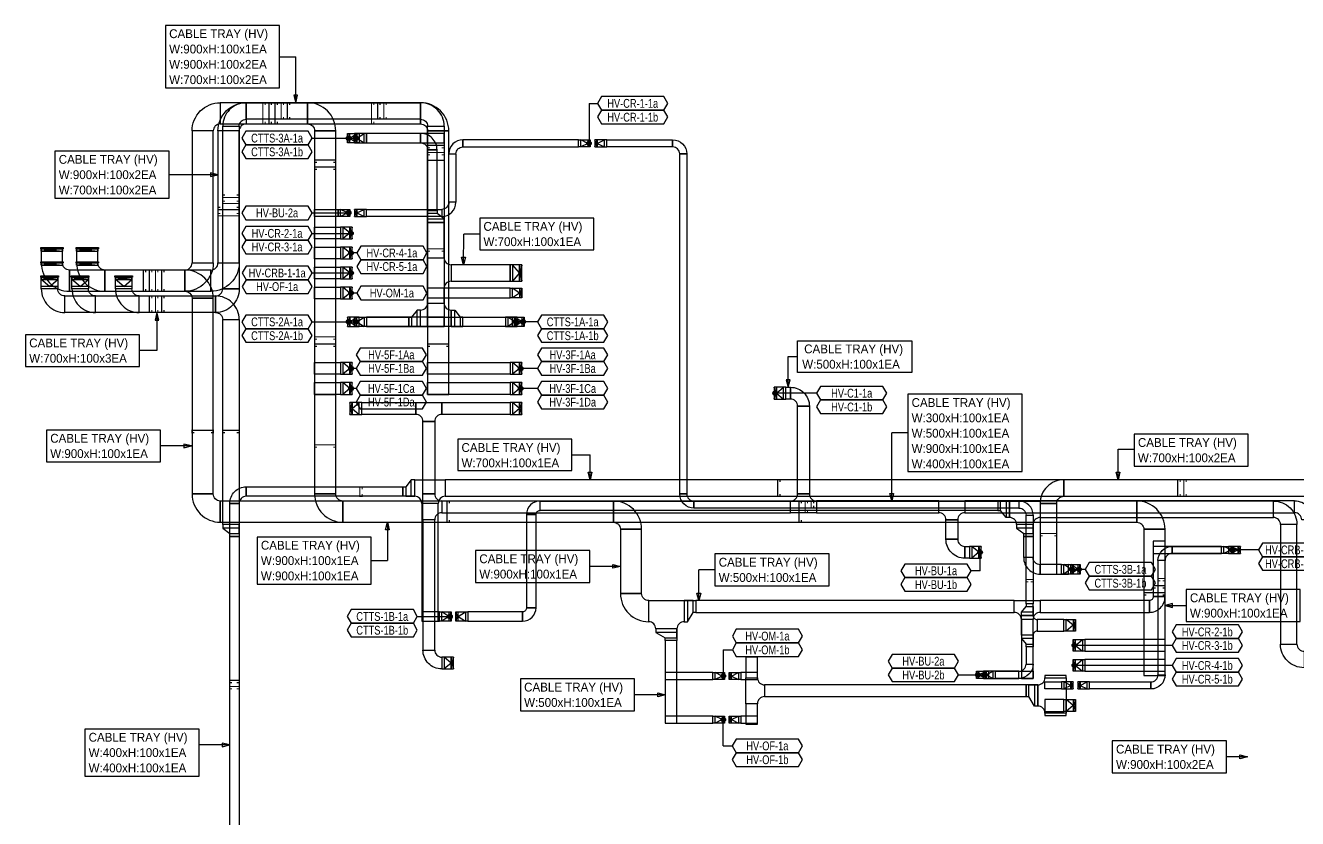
# Model space of a CAD drawing. Header units: millimetres. Extents: x 14100 to 374841, y -351975 to 881100.
# Drawn here: x 266878 to 320874, y -318323 to -284672 of the extents above; entities that cross this region are included whole.
import ezdxf
from ezdxf.enums import TextEntityAlignment as Align

# ---------------------------------------------------------------- set-up
doc = ezdxf.new("R2010")
doc.units = ezdxf.units.MM
doc.header["$LTSCALE"] = 150
for name, color, linetype in [('-----26 Electrical Cable Tray_HV_A', 4, 'Continuous'), ('-----26 Electrical Cable Tray_HV_B', 2, 'Continuous'), ('-----26 Electrical Cable Tray_HV_IT', 4, 'Continuous'), ('-----26 Electrical Cable Tray_HV_N', 30, 'Continuous'), ('-----26 Electrical Cable Tray_HV_UT A', 1, 'Continuous'), ('-----26 Electrical Cable Tray_HV_UT B', 71, 'Continuous'), ('-----26 Electrical Cable Tray_HV_발전기 A', 6, 'Continuous'), ('-----26 Electrical Cable Tray_HV_발전기 B', 103, 'Continuous'), ('-----29 주기', 1, 'Continuous'), ('-----30 Text', 2, 'Continuous'), ('-----99 Cable Schedule', 2, 'Continuous')]:
    doc.layers.add(name, color=color, linetype=linetype)
doc.styles.add('ELEC', font='Dotum.ttf')

# ---------------------------------------------------------------- blocks, each defined once
blk = doc.blocks.new('A$527511562058')
at = {"color": 0}
for p, q in [((0, 400), (400, 400)), ((0, 0), (0, 400)), ((400, 0), (0, 0)), ((400, 400), (500, 400)), ((500, 0), (400, 0)), ((500, 400), (500, 0))]:
    blk.add_line(p, q, dxfattribs=at)
at = {"color": 8}
for p, q in [((100, 400), (0, 0)), ((0, 400), (100, 0)), ((100, 200), (400, 400)), ((100, 0), (100, 400)), ((100, 200), (400, 0)), ((400, 400), (400, 0))]:
    blk.add_line(p, q, dxfattribs=at)
blk = doc.blocks.new('A$595823492043')
at = {"color": 0}
for p, q in [((0, 0), (0, 500)), ((0, 500), (100, 500)), ((100, 0), (0, 0)), ((100, 500), (500, 500)), ((500, 0), (100, 0)), ((500, 500), (500, 0))]:
    blk.add_line(p, q, dxfattribs=at)
at = {"color": 8}
for p, q in [((400, 250), (100, 500)), ((100, 0), (100, 500)), ((400, 250), (100, 0)), ((400, 500), (400, 0)), ((400, 0), (500, 500)), ((500, 0), (400, 500))]:
    blk.add_line(p, q, dxfattribs=at)
blk = doc.blocks.new('A$550585017316')
at = {"color": 0}
for p, q in [((400, 300), (0, 300)), ((0, 300), (0, 0)), ((0, 0), (400, 0)), ((500, 300), (400, 300)), ((400, 0), (500, 0)), ((500, 0), (500, 300))]:
    blk.add_line(p, q, dxfattribs=at)
at = {"color": 8}
for p, q in [((100, 0), (0, 300)), ((0, 0), (100, 300)), ((100, 150), (400, 300)), ((100, 300), (100, 0)), ((100, 150), (400, 0)), ((400, 0), (400, 300))]:
    blk.add_line(p, q, dxfattribs=at)
blk = doc.blocks.new('A$634112462862')
at = {"color": 0}
for p, q in [((0, 100), (0, 500)), ((0, 500), (700, 500)), ((0, 0), (0, 100)), ((700, 0), (0, 0)), ((700, 500), (700, 100)), ((700, 100), (700, 0))]:
    blk.add_line(p, q, dxfattribs=at)
at = {"color": 8}
for p, q in [((700, 400), (0, 500)), ((700, 500), (0, 400)), ((350, 100), (0, 400)), ((0, 400), (700, 400)), ((700, 100), (0, 100)), ((350, 100), (700, 400))]:
    blk.add_line(p, q, dxfattribs=at)
blk = doc.blocks.new('A$C9a0ab699')
h = blk.add_hatch(color=0)
edge = h.paths.add_edge_path()
edge.add_arc((64, 64), 64, -360, 0, ccw=False)
at = {"color": 0}
blk.add_circle((64, 64), 64, dxfattribs=at)
blk = doc.blocks.new('A$529866197279')
at = {"color": 0}
for p, q in [((0, 400), (0, 500)), ((0, 500), (700, 500)), ((0, 0), (0, 400)), ((700, 0), (0, 0)), ((700, 500), (700, 400)), ((700, 400), (700, 0))]:
    blk.add_line(p, q, dxfattribs=at)
at = {"color": 8}
for p, q in [((350, 100), (0, 400)), ((0, 400), (700, 400)), ((700, 100), (0, 100)), ((0, 100), (700, 0)), ((0, 0), (700, 100)), ((350, 100), (700, 400))]:
    blk.add_line(p, q, dxfattribs=at)
blk = doc.blocks.new('A$C668e3c95')
at = {"layer": '-----26 Electrical Cable Tray_HV_UT B'}
for p, q in [((0, 0), (0, 500)), ((0, 500), (300, 500)), ((300, 381), (0, 381)), ((0, 381), (0, 148)), ((300, 381), (0, 381)), ((0, 381), (0, 0)), ((0, 148), (500, 148)), ((0, 0), (500, 0)), ((300, 500), (300, 381)), ((500, 148), (300, 381)), ((500, 0), (500, 148))]:
    blk.add_line(p, q, dxfattribs=at)

msp = doc.modelspace()

# ---------------------------------------------------------------- linework, layer by layer
at = {"layer": '-----26 Electrical Cable Tray_HV_A', "elevation": 0}
for points in [[(283650, -289251), (281050, -289251), (281050, -289651), (283650, -289651)], [(283950, -289951), (283950, -292526), (284350, -292526), (284350, -289951)], [(283950, -293026), (283950, -294525), (284650, -294525), (284650, -293026)], [(287450, -294825), (284950, -294825), (284950, -295525), (287450, -295525)], [(283950, -296225), (287450, -296225), (287450, -295825), (283950, -295825)], [(283950, -295825), (283950, -296450), (284650, -296450), (284650, -295825)], [(283150, -297450), (281050, -297450), (281050, -297050), (283150, -297050)], [(285450, -297050), (287550, -297050), (287550, -297450), (285450, -297450)]]:
    msp.add_lwpolyline(points, close=True, dxfattribs=at)
for points in [[(283650, -289651, -0.414214), (283950, -289951), (283950, -289951), (283950, -289951), (283950, -289951), (284350, -289951, 0.414214), (283650, -289251)], [(284650, -295825), (283950, -295825), (283950, -295825), (283950, -294525), (284650, -294525, 0.414214), (284950, -294825), (284950, -295525), (284950, -295525, 0.414214)], [(284950, -296750), (284950, -297450), (284950, -297450), (283650, -297450), (283650, -296750, 0.414214), (283950, -296450), (284650, -296450), (284650, -296450, 0.414214)]]:
    msp.add_lwpolyline(points, format="xyb", close=True, dxfattribs=at)
for points in [[(283950, -293026), (283950, -292526), (284350, -292526), (284350, -292645), (283950, -292645), (283950, -292878), (284650, -292878), (284350, -292645), (283950, -292645), (283950, -293026), (284650, -293026), (284650, -292878)], [(283650, -297450), (283150, -297450), (283150, -297050), (283269, -297050), (283269, -297450), (283502, -297450), (283502, -296750), (283269, -297050), (283269, -297450), (283650, -297450), (283650, -296750), (283502, -296750)], [(284950, -297450), (285450, -297450), (285450, -297050), (285331, -297050), (285331, -297450), (285098, -297450), (285098, -296750), (285331, -297050), (285331, -297450), (284950, -297450), (284950, -296750), (285098, -296750)]]:
    msp.add_lwpolyline(points, dxfattribs=at)
at = {"layer": '-----26 Electrical Cable Tray_HV_B', "elevation": 0}
for points in [[(288721, -305250), (288721, -304850, 0.414214), (288150, -305421), (288550, -305421, -0.414214)], [(308651, -305550), (308651, -304850), (308651, -304850), (309951, -304850), (309951, -305550, 0.414214), (309651, -305850), (308951, -305850), (308951, -305850, 0.414214)], [(319850, -305550), (319850, -304850, -0.414214), (320850, -305850), (320150, -305850, 0.414214)], [(309949, -307552, -0.414214), (309649, -307252), (309649, -307252), (309649, -307252), (309649, -307252), (309249, -307252, 0.414214), (309949, -307952)], [(287979, -309550), (287979, -309950, 0.414214), (288550, -309379), (288150, -309379, -0.414214)], [(321150, -311225), (321150, -311925, -0.414214), (320150, -310925), (320850, -310925, 0.414214)]]:
    msp.add_lwpolyline(points, format="xyb", close=True, dxfattribs=at)
for points in [[(308151, -305250), (288721, -305250), (288721, -304850), (308151, -304850)], [(309951, -305550), (319850, -305550), (319850, -304850), (309951, -304850)], [(288150, -305421), (288150, -309379), (288550, -309379), (288550, -305421)], [(320150, -305850), (320150, -310925), (320850, -310925), (320850, -305850)], [(309249, -307252), (309251, -306350), (309651, -306350), (309649, -307252)], [(309949, -307952), (311150, -307949), (311150, -307549), (309949, -307552)], [(287979, -309550), (285650, -309550), (285650, -309950), (287979, -309950)]]:
    msp.add_lwpolyline(points, close=True, dxfattribs=at)
for points in [[(308651, -304850), (308151, -304850), (308151, -305250), (308270, -305250), (308270, -304850), (308503, -304850), (308503, -305550), (308270, -305250), (308270, -304850), (308651, -304850), (308651, -305550), (308503, -305550)], [(309651, -305850), (309651, -306350), (309251, -306350), (309251, -306231), (309651, -306231), (309651, -305998), (308951, -305998), (309251, -306231), (309651, -306231), (309651, -305850), (308951, -305850), (308951, -305998)]]:
    msp.add_lwpolyline(points, dxfattribs=at)
at = {"layer": '-----26 Electrical Cable Tray_HV_IT', "elevation": 0}
for points in [[(276250, -288850), (276250, -288850, 0.414214), (275950, -289150), (275950, -289150), (275050, -289150, -0.414214), (276250, -287950)], [(278850, -288850), (278850, -288850, -0.414214), (279150, -289150), (279150, -289150), (280050, -289150, 0.414214), (278850, -287950)], [(283650, -288850), (283650, -288850, -0.414214), (283950, -289150), (283950, -289150), (284850, -289150, 0.414214), (283650, -287950)], [(268750, -295050), (268750, -295050, -0.414214), (268450, -294750), (268450, -294750), (267550, -294750, 0.414214), (268750, -295950)], [(270250, -295050), (270250, -295050, -0.414214), (269950, -294750), (269950, -294750), (269050, -294750, 0.414214), (270250, -295950)], [(299355, -300525), (299355, -300025, -0.414214), (300155, -300825), (299655, -300825), (299655, -300825), (299655, -300825), (299655, -300825, 0.414214)], [(283451, -301175), (283451, -300675), (283451, -300675), (284551, -300675), (284551, -301175, 0.414214), (284251, -301475), (283751, -301475), (283751, -301475, 0.414214)], [(284251, -305647), (283751, -305647), (283751, -305647), (283751, -304547), (284251, -304547, 0.414214), (284551, -304847), (284551, -305347), (284551, -305347, 0.414214)], [(300454, -304850), (300454, -305350), (300454, -305350), (299354, -305350), (299354, -304850, 0.414214), (299654, -304550), (300154, -304550), (300154, -304550, 0.414214)], [(305649, -305349), (305649, -304849), (305649, -304849), (306749, -304849), (306749, -305349, 0.414214), (306449, -305649), (305949, -305649), (305949, -305649, 0.414214)], [(320750, -305345), (320750, -304845, -0.414214), (321550, -305645), (321050, -305645), (321050, -305645), (321050, -305645), (321050, -305645, 0.414214)], [(306749, -306775), (306749, -307275, -0.414214), (305949, -306475), (306449, -306475), (306449, -306475), (306449, -306475), (306449, -306475, 0.414214)], [(284550, -311475), (284550, -311975, -0.414214), (283750, -311175), (284250, -311175), (284250, -311175), (284250, -311175), (284250, -311175, 0.414214)]]:
    msp.add_lwpolyline(points, format="xyb", close=True, dxfattribs=at)
for points in [[(283650, -287950), (276250, -287950), (276250, -288850), (283650, -288850)], [(278850, -287950), (276250, -287950), (276250, -288850), (278850, -288850)], [(275050, -289150), (275050, -294750), (275950, -294750), (275950, -289150)], [(283950, -289150), (283950, -300325), (284850, -300325), (284850, -289150)], [(267550, -294750), (267550, -294850), (268450, -294850), (268450, -294750)], [(269050, -294750), (269050, -294850), (269950, -294850), (269950, -294750)], [(280250, -299475), (279150, -299475), (279150, -298975), (280250, -298975)], [(287450, -299475), (283950, -299475), (283950, -298975), (287450, -298975)], [(280250, -300325), (279150, -300325), (279150, -299825), (280250, -299825)], [(287450, -300325), (283950, -300325), (283950, -299825), (287450, -299825)], [(299154, -300025), (299355, -300025), (299355, -300525), (299154, -300525)], [(283451, -301175), (281150, -301175), (281150, -300675), (283451, -300675)], [(287450, -301175), (284551, -301175), (284551, -300675), (287450, -300675)], [(284251, -301475), (284251, -304547), (283751, -304547), (283751, -301475)], [(284551, -305347), (299354, -305350), (299354, -304850), (284551, -304847)], [(300454, -305349), (305649, -305345), (305649, -304845), (300454, -304849)], [(306749, -305349), (320750, -305345), (320750, -304845), (306749, -304849)], [(284250, -311175), (284251, -305647), (283751, -305647), (283750, -311175)], [(306450, -305649), (306449, -306475), (305949, -306475), (305950, -305649)], [(306950, -307275), (306749, -307275), (306749, -306775), (306950, -306775)]]:
    msp.add_lwpolyline(points, close=True, dxfattribs=at)
at = {"layer": '-----26 Electrical Cable Tray_HV_IT', "ltscale": 7.5, "const_width": 50, "elevation": 0}
for points in [[(277313, -288750), (277313, -288850), (277213, -288850), (277213, -287950), (277313, -287950), (277313, -288050)], [(277572, -288750), (277572, -288850), (277472, -288850), (277472, -287950), (277572, -287950), (277572, -288050)], [(281669, -288750), (281669, -288850), (281569, -288850), (281569, -287950), (281669, -287950), (281669, -288050)], [(275850, -292389), (275950, -292389), (275950, -292489), (275050, -292489), (275050, -292389), (275150, -292389)], [(275850, -292649), (275950, -292649), (275950, -292749), (275050, -292749), (275050, -292649), (275150, -292649)], [(271980, -295850), (271980, -295950), (271880, -295950), (271880, -295050), (271980, -295050), (271980, -295150)], [(272240, -295850), (272240, -295950), (272140, -295950), (272140, -295050), (272240, -295050), (272240, -295150)], [(284050, -298286), (283950, -298286), (283950, -298186), (284850, -298186), (284850, -298286), (284750, -298286)], [(300072, -305250), (300072, -305350), (299972, -305350), (299972, -304850), (300072, -304850), (300072, -304950)]]:
    msp.add_lwpolyline(points, dxfattribs=at)
at = {"layer": '-----26 Electrical Cable Tray_HV_IT'}
for points in [[(279150, -289150), (279150, -300325), (280050, -300325), (280050, -289150)], [(268750, -295950), (274750, -295950), (274750, -295050), (268750, -295050)], [(270250, -295950), (274750, -295950), (274750, -295050), (270250, -295050)], [(299654, -304550), (299655, -300825), (300155, -300825), (300154, -304550)]]:
    msp.add_lwpolyline(points, close=True, dxfattribs=at)
at = {"layer": '-----26 Electrical Cable Tray_HV_IT', "ltscale": 7.5, "const_width": 50}
for points in [[(279250, -290779), (279150, -290779), (279150, -290679), (280050, -290679), (280050, -290779), (279950, -290779)], [(279250, -298286), (279150, -298286), (279150, -298186), (280050, -298186), (280050, -298286), (279950, -298286)]]:
    msp.add_lwpolyline(points, dxfattribs=at)
at = {"layer": '-----26 Electrical Cable Tray_HV_IT', "elevation": 0}
for points in [[(268450, -294750), (267550, -294850)], [(267550, -294750), (268450, -294850)], [(269950, -294750), (269050, -294850)], [(269050, -294750), (269950, -294850)]]:
    msp.add_lwpolyline(points, dxfattribs=at)
at = {"layer": '-----26 Electrical Cable Tray_HV_IT'}
msp.add_lwpolyline([(274750, -295050), (274750, -295050, 0.414214), (275050, -294750), (275050, -294750), (275950, -294750, -0.414214), (274750, -295950)], format="xyb", close=True, dxfattribs=at)
at = {"layer": '-----26 Electrical Cable Tray_HV_N', "color": 1}
for p, q in [((277664, -285997), (278349, -285997)), ((286159, -293522), (285483, -293522)), ((299246, -298722), (299655, -298722)), ((304333, -301959, 0), (303648, -301959, 0)), ((290075, -302893), (290843, -302893)), ((281558, -307378), (282243, -307378)), ((296145, -307772, 0), (295460, -307772, 0))]:
    msp.add_line(p, q, dxfattribs=at)
at = {"layer": '-----26 Electrical Cable Tray_HV_N', "color": 1, "elevation": 0}
for points in [[(272818, -284672), (272818, -287322), (277664, -287322), (277664, -284672)], [(268132, -290004), (268132, -292004), (272978, -292004), (272978, -290004)], [(286159, -292847), (286159, -294197), (291005, -294197), (291005, -292847)], [(266878, -297794), (266878, -299144), (271724, -299144), (271724, -297794)], [(304501, -298047), (304501, -299397), (299655, -299397), (299655, -298047)], [(304333, -300323), (304333, -303595), (309179, -303595), (309179, -300323)], [(267771, -301839), (267771, -303189), (272617, -303189), (272617, -301839)], [(285228, -302232), (285228, -303554), (290075, -303554), (290075, -302232)], [(313938, -302017), (313938, -303367), (318784, -303367), (318784, -302017)], [(276712, -306378), (276712, -308378), (281558, -308378), (281558, -306378)], [(285985, -306951), (285985, -308301), (290831, -308301), (290831, -306951)], [(296145, -307097), (296145, -308447), (300991, -308447), (300991, -307097)], [(316145, -308607), (316145, -309957), (320991, -309957), (320991, -308607)], [(287885, -312397), (287885, -313747), (292731, -313747), (292731, -312397)], [(269401, -314525), (269401, -316525), (274247, -316525), (274247, -314525)], [(313009, -315028), (313009, -316378), (317855, -316378), (317855, -315028)]]:
    msp.add_lwpolyline(points, close=True, dxfattribs=at)
for points in [[(278349, -287950), (278429, -287630), (278269, -287630), (278349, -287950), (278349, -285997)], [(275050, -291004), (274730, -290924), (274730, -291084), (275050, -291004), (272978, -291004)], [(285474, -294825), (285394, -294505), (285554, -294505), (285474, -294825), (285483, -293522)], [(272461, -296850), (272381, -297170), (272541, -297170), (272461, -296850), (272461, -298469)], [(272461, -298469), (271724, -298469)], [(299254, -300025), (299334, -299705), (299174, -299705), (299254, -300025), (299246, -298722)], [(303648, -304848), (303568, -304528), (303728, -304528), (303648, -304848), (303648, -301959)], [(273921, -302514), (273601, -302434), (273601, -302594), (273921, -302514), (272617, -302514)], [(290843, -303950), (290763, -303630), (290923, -303630), (290843, -303950), (290843, -302893)], [(313253, -303950), (313173, -303630), (313333, -303630), (313253, -303950), (313253, -302647), (313938, -302647)], [(282243, -305750), (282323, -306070), (282163, -306070), (282243, -305750), (282243, -307378)], [(292134, -307626), (291814, -307706), (291814, -307546), (292134, -307626), (290831, -307626)], [(295460, -309075), (295380, -308755), (295540, -308755), (295460, -309075), (295460, -307772)], [(315250, -309282), (315570, -309362), (315570, -309202), (315250, -309282), (316145, -309282)], [(294034, -313072), (293714, -313152), (293714, -312992), (294034, -313072), (292731, -313072)], [(275550, -315200), (275230, -315120), (275230, -315280), (275550, -315200), (274247, -315200)], [(318750, -315703), (318430, -315783), (318430, -315623), (318750, -315703), (317855, -315703)]]:
    msp.add_lwpolyline(points, dxfattribs=at)
at = {"layer": '-----26 Electrical Cable Tray_HV_UT A', "elevation": 0}
for points in [[(275150, -288850), (275150, -288850, 0.414214), (274850, -289150), (274850, -289150), (273950, -289150, -0.414214), (275150, -287950)], [(285150, -290125), (285150, -290125, -0.414214), (285450, -289825), (285450, -289825), (285450, -289525, 0.414214), (284850, -290125)], [(284850, -292175), (284850, -292175, -0.414214), (284550, -292475), (284550, -292475), (284550, -292775, 0.414214), (285150, -292175)], [(268750, -295050), (268750, -295050, -0.414214), (268450, -294750), (268450, -294750), (267550, -294750, 0.414214), (268750, -295950)], [(273650, -295050), (273650, -295050, 0.414214), (273950, -294750), (273950, -294750), (274850, -294750, -0.414214), (273650, -295950)], [(291834, -305750), (291834, -305750, -0.414214), (292134, -306050), (292134, -306050), (293034, -306050, 0.414214), (291834, -304850)], [(293334, -309075), (293334, -309075, -0.414214), (293034, -308775), (293034, -308775), (292134, -308775, 0.414214), (293334, -309975)], [(293334, -309975), (293334, -309075), (293334, -309075), (294834, -309075), (294834, -309975, 0.414214), (294534, -310275), (293634, -310275), (293634, -310275, 0.414214)], [(308850, -309575), (308850, -309075), (308850, -309075), (309950, -309075), (309950, -309575, 0.414214), (309650, -309875), (309150, -309875), (309150, -309875, 0.414214)], [(314750, -308908), (314750, -308908, -0.414214), (314583, -309075), (314583, -309075), (314583, -309575, 0.414214), (315250, -308908)]]:
    msp.add_lwpolyline(points, format="xyb", close=True, dxfattribs=at)
for points in [[(278850, -287950), (275150, -287950), (275150, -288850), (278850, -288850)], [(273950, -289150), (273950, -294750), (274850, -294750), (274850, -289150)], [(290350, -289525), (285450, -289525), (285450, -289825), (290350, -289825)], [(284850, -292175), (284850, -290125), (285150, -290125), (285150, -292175)], [(279150, -292475), (280150, -292475), (280150, -292775), (279150, -292775)], [(281350, -292475), (284550, -292475), (284550, -292775), (281350, -292775)], [(280250, -293725), (279150, -293725), (279150, -293225), (280250, -293225)], [(267550, -294150), (267550, -294250), (268450, -294250), (268450, -294150)], [(268450, -294750), (268450, -294150), (267550, -294150), (267550, -294750)], [(280250, -294575), (279150, -294575), (279150, -294075), (280250, -294075)], [(268750, -295950), (273650, -295950), (273650, -295050), (268750, -295050)], [(280250, -295425), (279150, -295425), (279150, -294925), (280250, -294925)], [(280250, -296275), (279150, -296275), (279150, -295775), (280250, -295775)], [(291834, -304850), (280350, -304850), (280350, -305750), (291834, -305750)], [(292134, -306050), (292134, -308775), (293034, -308775), (293034, -306050)], [(315250, -308908), (315250, -306550), (314750, -306550), (314750, -308908)], [(317650, -306775), (314750, -306775), (314750, -307075), (317650, -307075)], [(308850, -309075), (295334, -309075), (295334, -309575), (308850, -309575)], [(309950, -309575), (314583, -309575), (314583, -309075), (309950, -309075)], [(309650, -312375), (309650, -309875), (309150, -309875), (309150, -312375)], [(294034, -310775), (294034, -314275), (294534, -314275), (294534, -310775)], [(308050, -312075), (309650, -312075), (309650, -312375), (308050, -312375)], [(296050, -312125), (294034, -312125), (294034, -312425), (296050, -312425)], [(296050, -313975), (294034, -313975), (294034, -314275), (296050, -314275)]]:
    msp.add_lwpolyline(points, close=True, dxfattribs=at)
at = {"layer": '-----26 Electrical Cable Tray_HV_UT A', "ltscale": 7.5, "const_width": 50, "elevation": 0}
for points in [[(277053, -288750), (277053, -288850), (276953, -288850), (276953, -287950), (277053, -287950), (277053, -288050)], [(315150, -308540), (315250, -308540), (315250, -308440), (314750, -308440), (314750, -308540), (314850, -308540)]]:
    msp.add_lwpolyline(points, dxfattribs=at)
at = {"layer": '-----26 Electrical Cable Tray_HV_UT A'}
for points in [[(278850, -288850), (278850, -288850, -0.414214), (279150, -289150), (279150, -289150), (280050, -289150, 0.414214), (278850, -287950)], [(280350, -304850), (280350, -304850, -0.414214), (280050, -304550), (280050, -304550), (279150, -304550, 0.414214), (280350, -305750)]]:
    msp.add_lwpolyline(points, format="xyb", close=True, dxfattribs=at)
msp.add_lwpolyline([(279150, -289150), (279150, -304550), (280050, -304550), (280050, -289150)], close=True, dxfattribs=at)
at = {"layer": '-----26 Electrical Cable Tray_HV_UT A', "ltscale": 7.5, "const_width": 50}
for points in [[(279250, -290479), (279150, -290479), (279150, -290379), (280050, -290379), (280050, -290479), (279950, -290479)], [(272500, -295850), (272500, -295950), (272400, -295950), (272400, -295050), (272500, -295050), (272500, -295150)], [(279250, -297986), (279150, -297986), (279150, -297886), (280050, -297886), (280050, -297986), (279950, -297986)], [(279250, -302565), (279150, -302565), (279150, -302465), (280050, -302465), (280050, -302565), (279950, -302565)]]:
    msp.add_lwpolyline(points, dxfattribs=at)
at = {"layer": '-----26 Electrical Cable Tray_HV_UT A', "elevation": 0}
for points in [[(268450, -294150), (267550, -294250)], [(267550, -294150), (268450, -294250)], [(294834, -309075), (295334, -309075), (295334, -309575), (295215, -309575), (295215, -309075), (294982, -309075), (294982, -309975), (295215, -309575), (295215, -309075), (294834, -309075), (294834, -309975), (294982, -309975)], [(294534, -310275), (294534, -310775), (294034, -310775), (294034, -310656), (294534, -310656), (294534, -310423), (293634, -310423), (294034, -310656), (294534, -310656), (294534, -310275), (293634, -310275), (293634, -310423)]]:
    msp.add_lwpolyline(points, dxfattribs=at)
at = {"layer": '-----26 Electrical Cable Tray_HV_UT B', "elevation": 0}
for points in [[(291550, -289525), (294350, -289525), (294350, -289825), (291550, -289825)], [(294650, -304550), (294650, -290125), (294950, -290125), (294950, -304550)], [(269050, -294150), (269050, -294250), (269950, -294250), (269950, -294150)], [(269950, -294750), (269950, -294150), (269050, -294150), (269050, -294750)], [(270250, -295950), (273650, -295950), (273650, -295050), (270250, -295050)], [(273950, -296250), (273950, -304550), (274850, -304550), (274850, -296250)], [(314050, -304850), (275150, -304850), (275150, -305750), (314050, -305750)], [(295250, -304850), (309050, -304850), (309050, -305150), (295250, -305150)], [(309650, -305450), (309650, -309208), (309350, -309208), (309350, -305450)], [(314350, -306050), (314350, -312250), (315250, -312250), (315250, -306050)], [(317950, -307075), (315550, -307075), (315550, -306775), (317950, -306775)], [(315250, -312225), (315250, -307375), (314950, -307375), (314950, -312225)], [(310950, -309875), (309817, -309875), (309817, -310375), (310950, -310375)], [(311850, -311225), (315250, -311225), (315250, -310725), (311850, -310725)], [(309650, -311775), (309650, -311042), (309350, -311042), (309350, -311775)], [(309050, -312075), (307750, -312075), (307750, -312375), (309050, -312375)], [(311850, -312075), (315250, -312075), (315250, -311575), (311850, -311575)], [(297950, -312125), (297250, -312125), (297250, -312425), (297950, -312425)], [(310850, -312825), (310150, -312825), (310150, -312525), (310850, -312525)], [(312050, -312525), (314650, -312525), (314650, -312825), (312050, -312825)], [(310950, -313275), (310150, -313275), (310150, -313775), (310950, -313775)], [(297950, -313975), (297250, -313975), (297250, -314275), (297950, -314275)]]:
    msp.add_lwpolyline(points, close=True, dxfattribs=at)
for points in [[(294650, -290125), (294650, -290125, 0.414214), (294350, -289825), (294350, -289825), (294350, -289525, -0.414214), (294950, -290125)], [(270250, -295050), (270250, -295050, -0.414214), (269950, -294750), (269950, -294750), (269050, -294750, 0.414214), (270250, -295950)], [(273650, -295950), (273650, -295950, -0.414214), (273950, -296250), (273950, -296250), (274850, -296250, 0.414214), (273650, -295050)], [(275150, -304850), (275150, -304850, -0.414214), (274850, -304550), (274850, -304550), (273950, -304550, 0.414214), (275150, -305750)], [(294950, -304550), (294950, -304550, 0.414214), (295250, -304850), (295250, -304850), (295250, -305150, -0.414214), (294650, -304550)], [(309050, -305150), (309050, -305150, -0.414214), (309350, -305450), (309350, -305450), (309650, -305450, 0.414214), (309050, -304850)], [(314050, -305750), (314050, -305750, -0.414214), (314350, -306050), (314350, -306050), (315250, -306050, 0.414214), (314050, -304850)], [(315550, -307075), (315550, -307075, 0.414214), (315250, -307375), (315250, -307375), (314950, -307375, -0.414214), (315550, -306775)], [(309650, -310542), (309150, -310542), (309150, -310542), (309150, -309708), (309650, -309708, 0.414214), (309817, -309875), (309817, -310375), (309817, -310375, 0.414214)], [(309050, -312075), (309050, -312075, 0.414214), (309350, -311775), (309350, -311775), (309650, -311775, -0.414214), (309050, -312375)], [(314650, -312525), (314650, -312525, 0.414214), (314950, -312225), (314950, -312225), (315250, -312225, -0.414214), (314650, -312825)]]:
    msp.add_lwpolyline(points, format="xyb", close=True, dxfattribs=at)
for points in [[(269950, -294150), (269050, -294250)], [(269050, -294150), (269950, -294250)]]:
    msp.add_lwpolyline(points, dxfattribs=at)
at = {"layer": '-----26 Electrical Cable Tray_HV_UT B', "ltscale": 7.5, "const_width": 50, "elevation": 0}
for points in [[(272760, -295850), (272760, -295950), (272660, -295950), (272660, -295050), (272760, -295050), (272760, -295150)], [(274750, -301950), (274850, -301950), (274850, -301850), (273950, -301850), (273950, -301950), (274050, -301950)], [(284871, -305650), (284871, -305750), (284771, -305750), (284771, -304850), (284871, -304850), (284871, -304950)], [(299812, -305650), (299812, -305750), (299712, -305750), (299712, -304850), (299812, -304850), (299812, -304950)], [(300332, -305050), (300332, -305150), (300232, -305150), (300232, -304850), (300332, -304850), (300332, -304950)], [(309550, -308278), (309650, -308278), (309650, -308178), (309350, -308178), (309350, -308278), (309450, -308278)], [(315150, -308240), (315250, -308240), (315250, -308140), (314950, -308140), (314950, -308240), (315050, -308240)], [(314450, -308840), (314350, -308840), (314350, -308740), (315250, -308740), (315250, -308840), (315150, -308840)]]:
    msp.add_lwpolyline(points, dxfattribs=at)
at = {"layer": '-----26 Electrical Cable Tray_HV_UT B'}
for points in [[(297950, -312350), (297950, -311475), (297450, -311475), (297450, -312350)], [(310150, -312250), (310150, -312350), (311050, -312350), (311050, -312250)], [(309350, -312650), (298250, -312650), (298250, -313150), (309350, -313150)], [(297950, -314325), (297950, -313450), (297450, -313450), (297450, -314325)], [(310150, -313850), (310150, -313950), (311050, -313950), (311050, -313850)]]:
    msp.add_lwpolyline(points, close=True, dxfattribs=at)
for points in [[(297950, -313450), (297450, -313450), (297450, -313450), (297450, -312350), (297950, -312350, 0.414214), (298250, -312650), (298250, -313150), (298250, -313150, 0.414214)], [(310150, -312350), (311050, -312350), (311050, -312350), (311050, -313850), (310150, -313850, 0.414214), (309850, -313550), (309850, -312650), (309850, -312650, 0.414214)]]:
    msp.add_lwpolyline(points, format="xyb", close=True, dxfattribs=at)
msp.add_lwpolyline([(309850, -312650), (309350, -312650), (309350, -313150), (309469, -313150), (309469, -312650), (309702, -312650), (309702, -313550), (309469, -313150), (309469, -312650), (309850, -312650), (309850, -313550), (309702, -313550)], dxfattribs=at)
at = {"layer": '-----26 Electrical Cable Tray_HV_발전기 A', "elevation": 0}
for points in [[(276250, -288650), (276250, -287950, 0.414214), (275250, -288950), (275950, -288950, -0.414214)], [(283950, -288950), (284650, -288950, 0.414214), (283650, -287950), (283650, -288650, -0.414214)], [(283950, -288950), (284650, -288950, 0.414214), (283650, -287950), (283650, -288650, -0.414214)], [(268250, -295850), (267550, -295850, 0.414214), (268550, -296850), (268550, -296150, -0.414214)], [(269550, -295850), (268850, -295850, 0.414214), (269850, -296850), (269850, -296150, -0.414214)], [(271400, -295850), (270700, -295850, 0.414214), (271700, -296850), (271700, -296150, -0.414214)], [(275250, -295850), (275950, -295850, -0.414214), (274950, -296850), (274950, -296150, 0.414214)], [(275250, -297150), (275950, -297150, 0.414214), (274950, -296150), (274950, -296850, -0.414214)]]:
    msp.add_lwpolyline(points, format="xyb", close=True, dxfattribs=at)
for points in [[(283650, -287950), (283650, -288650), (276250, -288650), (276250, -287950)], [(283650, -287950), (283650, -288650), (276250, -288650), (276250, -287950)], [(275250, -288950), (275950, -288950), (275950, -295850), (275250, -295850)], [(281350, -289651), (284650, -289651), (284650, -289251), (281350, -289251)], [(283950, -288950), (284650, -288950), (284650, -297450), (283950, -297450)], [(283950, -288950), (284650, -288950), (284650, -290398), (283950, -290398)], [(267550, -295350), (267550, -295450), (268250, -295450), (268250, -295350)], [(268850, -295350), (268850, -295450), (269550, -295450), (269550, -295350)], [(270700, -295350), (270700, -295450), (271400, -295450), (271400, -295350)], [(274950, -296150), (274950, -296850), (268550, -296850), (268550, -296150)], [(275250, -297150), (275950, -297150), (275950, -305850), (275250, -305850)], [(284650, -297050), (281350, -297050), (281350, -297450), (284650, -297450)], [(283950, -297050), (287250, -297050), (287250, -297450), (283950, -297450)], [(275550, -324050), (275550, -306350), (275950, -306350), (275950, -324050)]]:
    msp.add_lwpolyline(points, close=True, dxfattribs=at)
at = {"layer": '-----26 Electrical Cable Tray_HV_발전기 A', "ltscale": 7.5, "const_width": 50, "elevation": 0}
for points in [[(277832, -288550), (277832, -288650), (277732, -288650), (277732, -287950), (277832, -287950), (277832, -288050)], [(278092, -288550), (278092, -288650), (277992, -288650), (277992, -287950), (278092, -287950), (278092, -288050)], [(281929, -288550), (281929, -288650), (281829, -288650), (281829, -287950), (281929, -287950), (281929, -288050)], [(282189, -288550), (282189, -288650), (282089, -288650), (282089, -287950), (282189, -287950), (282189, -288050)], [(284050, -289862), (283950, -289862), (283950, -289762), (284650, -289762), (284650, -289862), (284550, -289862)], [(284050, -290162), (283950, -290162), (283950, -290062), (284650, -290062), (284650, -290162), (284550, -290162)], [(275850, -291869), (275950, -291869), (275950, -291969), (275250, -291969), (275250, -291869), (275350, -291869)], [(275850, -292129), (275950, -292129), (275950, -292229), (275250, -292229), (275250, -292129), (275350, -292129)], [(284050, -294252), (283950, -294252), (283950, -294152), (284650, -294152), (284650, -294252), (284550, -294252)], [(272240, -296750), (272240, -296850), (272140, -296850), (272140, -296150), (272240, -296150), (272240, -296250)], [(272500, -296750), (272500, -296850), (272400, -296850), (272400, -296150), (272500, -296150), (272500, -296250)], [(272760, -296750), (272760, -296850), (272660, -296850), (272660, -296150), (272760, -296150), (272760, -296250)], [(275850, -301954), (275950, -301954), (275950, -301854), (275250, -301854), (275250, -301954), (275350, -301954)], [(275650, -312560), (275550, -312560), (275550, -312460), (275950, -312460), (275950, -312560), (275850, -312560)]]:
    msp.add_lwpolyline(points, dxfattribs=at)
at = {"layer": '-----26 Electrical Cable Tray_HV_발전기 A', "elevation": 0}
for points in [[(268250, -295350), (267550, -295450)], [(267550, -295350), (268250, -295450)], [(269550, -295350), (268850, -295450)], [(268850, -295350), (269550, -295450)], [(271400, -295350), (270700, -295450)], [(270700, -295350), (271400, -295450)], [(275950, -305850), (275950, -306350), (275550, -306350), (275550, -306231), (275950, -306231), (275950, -305998), (275250, -305998), (275550, -306231), (275950, -306231), (275950, -305850), (275250, -305850), (275250, -305998)]]:
    msp.add_lwpolyline(points, dxfattribs=at)
at = {"layer": '-----26 Electrical Cable Tray_HV_발전기 B', "elevation": 0}
msp.add_lwpolyline([(283400, -304650), (282900, -304650), (282900, -304250), (283019, -304250), (283019, -304650), (283252, -304650), (283252, -303950), (283019, -304250), (283019, -304650), (283400, -304650), (283400, -303950), (283252, -303950)], dxfattribs=at)
for points in [[(283400, -304650), (283400, -303950), (283400, -303950), (284700, -303950), (284700, -304650, 0.414214), (284400, -304950), (283700, -304950), (283700, -304950, 0.414214)], [(310950, -304650), (310950, -303950, 0.414214), (309950, -304950), (310650, -304950, -0.414214)], [(276250, -304650, 0.414214), (275950, -304950), (275950, -304950), (275950, -304950), (275950, -304950), (275550, -304950, -0.414214), (276250, -304250)]]:
    msp.add_lwpolyline(points, format="xyb", close=True, dxfattribs=at)
for points in [[(350250, -304650), (350250, -303950), (284700, -303950), (284700, -304650)], [(349500, -303950), (310950, -303950), (310950, -304650), (349500, -304650)], [(282900, -304650), (276250, -304650), (276250, -304250), (282900, -304250)], [(275950, -304950), (275950, -324050), (275550, -324050), (275550, -304950)], [(283700, -304950), (283700, -309949), (284400, -309949), (284400, -304950)], [(309950, -304950), (309950, -307949), (310650, -307949), (310650, -304950)], [(309950, -307949), (310850, -307949), (310850, -307549), (309950, -307549)], [(283700, -309949), (284450, -309949), (284450, -309549), (283700, -309549)]]:
    msp.add_lwpolyline(points, close=True, dxfattribs=at)
at = {"layer": '-----26 Electrical Cable Tray_HV_발전기 B', "ltscale": 7.5, "const_width": 50, "elevation": 0}
for points in [[(298908, -304550), (298908, -304650), (298808, -304650), (298808, -303943), (298908, -303943), (298908, -304043)], [(315889, -304550), (315889, -304650), (315789, -304650), (315789, -303950), (315889, -303950), (315889, -304050)], [(316149, -304550), (316149, -304650), (316049, -304650), (316049, -303943), (316149, -303943), (316149, -304043)], [(281171, -304550), (281171, -304650), (281071, -304650), (281071, -304250), (281171, -304250), (281171, -304350)], [(310050, -306329), (309950, -306329), (309950, -306229), (310650, -306229), (310650, -306329), (310550, -306329)], [(275650, -312819), (275550, -312819), (275550, -312719), (275950, -312719), (275950, -312819), (275850, -312819)]]:
    msp.add_lwpolyline(points, dxfattribs=at)
at = {"layer": '-----29 주기', "elevation": 0}
for points in [[(291332, -287689), (291165, -287978), (291332, -288267), (293978, -288267), (294144, -287978), (293978, -287689)], [(291332, -288267), (291165, -288556), (291332, -288844), (293978, -288844), (294144, -288556), (293978, -288267)], [(276236, -289162), (276069, -289451), (276236, -289739), (278882, -289739), (279048, -289451), (278882, -289162)], [(276236, -289739), (276069, -290028), (276236, -290317), (278882, -290317), (279048, -290028), (278882, -289739)], [(276236, -292336), (276069, -292625), (276236, -292914), (278882, -292914), (279048, -292625), (278882, -292336)], [(276236, -293205), (276069, -293494), (276236, -293783), (278882, -293783), (279048, -293494), (278882, -293205)], [(276236, -293783), (276069, -294071), (276236, -294360), (278882, -294360), (279048, -294071), (278882, -293783)], [(281109, -294036), (280943, -294325), (281109, -294614), (283755, -294614), (283922, -294325), (283755, -294036)], [(281109, -294614), (280943, -294903), (281109, -295191), (283755, -295191), (283922, -294903), (283755, -294614)], [(276240, -294886), (276073, -295175), (276240, -295464), (278885, -295464), (279052, -295175), (278885, -294886)], [(276240, -295464), (276073, -295753), (276240, -296041), (278885, -296041), (279052, -295753), (278885, -295464)], [(281109, -295736), (280943, -296025), (281109, -296314), (283755, -296314), (283922, -296025), (283755, -295736)], [(276236, -296961), (276069, -297250), (276236, -297539), (278882, -297539), (279048, -297250), (278882, -296961)], [(288783, -296961), (288616, -297250), (288783, -297539), (291429, -297539), (291596, -297250), (291429, -296961)], [(276236, -297539), (276069, -297828), (276236, -298116), (278882, -298116), (279048, -297828), (278882, -297539)], [(288783, -297539), (288616, -297828), (288783, -298116), (291429, -298116), (291596, -297828), (291429, -297539)], [(281085, -298359), (280919, -298648), (281085, -298936), (283731, -298936), (283898, -298648), (283731, -298359)], [(288783, -298359), (288616, -298648), (288783, -298936), (291429, -298936), (291596, -298648), (291429, -298359)], [(281085, -298936), (280919, -299225), (281085, -299514), (283731, -299514), (283898, -299225), (283731, -298936)], [(288783, -298936), (288616, -299225), (288783, -299514), (291429, -299514), (291596, -299225), (291429, -298936)], [(281085, -299786), (280919, -300075), (281085, -300364), (283731, -300364), (283898, -300075), (283731, -299786)], [(288783, -299786), (288616, -300075), (288783, -300364), (291429, -300364), (291596, -300075), (291429, -299786)], [(300628, -299986), (300461, -300275), (300628, -300564), (303274, -300564), (303440, -300275), (303274, -299986)], [(281085, -300364), (280919, -300653), (281085, -300941), (283731, -300941), (283898, -300653), (283731, -300364)], [(288783, -300364), (288616, -300653), (288783, -300941), (291429, -300941), (291596, -300653), (291429, -300364)], [(300628, -300564), (300461, -300853), (300628, -301141), (303274, -301141), (303440, -300853), (303274, -300564)], [(319383, -306636), (319216, -306925), (319383, -307214), (322029, -307214), (322196, -306925), (322029, -306636)], [(319383, -307214), (319216, -307503), (319383, -307791), (322029, -307791), (322196, -307503), (322029, -307214)], [(304205, -307523), (304038, -307812), (304205, -308101), (306851, -308101), (307017, -307812), (306851, -307523)], [(312033, -307461), (311866, -307750), (312033, -308039), (314679, -308039), (314846, -307750), (314679, -307461)], [(304205, -308101), (304038, -308390), (304205, -308678), (306851, -308678), (307017, -308390), (306851, -308101)], [(312033, -308039), (311866, -308328), (312033, -308616), (314679, -308616), (314846, -308328), (314679, -308039)], [(280700, -309459), (280533, -309748), (280700, -310037), (283346, -310037), (283512, -309748), (283346, -309459)], [(280700, -310037), (280533, -310326), (280700, -310614), (283346, -310614), (283512, -310326), (283346, -310037)], [(297049, -310292), (296883, -310581), (297049, -310870), (299695, -310870), (299862, -310581), (299695, -310292)], [(315720, -310109), (315553, -310398), (315720, -310686), (318366, -310686), (318532, -310398), (318366, -310109)], [(297049, -310870), (296883, -311159), (297049, -311447), (299695, -311447), (299862, -311159), (299695, -310870)], [(315720, -310686), (315553, -310975), (315720, -311264), (318366, -311264), (318532, -310975), (318366, -310686)], [(303671, -311359), (303504, -311648), (303671, -311936), (306317, -311936), (306484, -311648), (306317, -311359)], [(315720, -311536), (315553, -311825), (315720, -312114), (318366, -312114), (318532, -311825), (318366, -311536)], [(303671, -311936), (303504, -312225), (303671, -312514), (306317, -312514), (306484, -312225), (306317, -311936)], [(315720, -312114), (315553, -312403), (315720, -312691), (318366, -312691), (318532, -312403), (318366, -312114)], [(297047, -314953), (296880, -315241), (297047, -315530), (299693, -315530), (299859, -315241), (299693, -314953)], [(297047, -315530), (296880, -315819), (297047, -316108), (299693, -316108), (299859, -315819), (299693, -315530)]]:
    msp.add_lwpolyline(points, close=True, dxfattribs=at)
at = {"layer": '-----99 Cable Schedule', "color": 1}
for p, q in [((290800, -287978), (291165, -287978)), ((307400, -307812, 0), (307017, -307812, 0)), ((296500, -311159), (296883, -311159)), ((296498, -315241), (296880, -315241))]:
    msp.add_line(p, q, dxfattribs=at)
at = {"layer": '-----99 Cable Schedule', "color": 1, "elevation": 0}
for points in [[(290800, -287978), (290800, -289675)], [(279048, -289451), (280900, -289451)], [(279048, -292625), (280600, -292625)], [(279048, -293494), (280696, -293494)], [(280943, -294325), (280700, -294325)], [(279052, -295175), (280700, -295175)], [(280943, -296025), (280700, -296025)], [(279048, -297250), (280900, -297250)], [(288616, -297250), (287700, -297250)], [(280919, -299225), (280700, -299225)], [(288616, -299225), (287900, -299225)], [(280919, -300075), (280700, -300075)], [(288616, -300075), (287900, -300075)], [(300461, -300275), (298704, -300275)], [(307400, -307812), (307400, -307025)], [(319216, -306925), (318100, -306925)], [(311866, -307750), (311300, -307750)], [(283512, -309748), (284900, -309748)], [(315553, -310975), (311400, -310975)], [(296500, -311159), (296500, -312275)], [(315553, -311825), (311400, -311825)], [(306484, -312225), (307600, -312225)], [(296498, -315241), (296498, -314125)]]:
    msp.add_lwpolyline(points, dxfattribs=at)
at = {"color": 0, "elevation": 0}
for points in [[(267525, -294150), (267525, -294100), (268475, -294100), (268475, -294150), (267525, -294150)], [(267575, -294250), (267550, -294250), (267550, -294150), (268450, -294150), (268450, -294250), (268425, -294250)], [(269025, -294150), (269025, -294100), (269975, -294100), (269975, -294150), (269025, -294150)], [(269075, -294250), (269050, -294250), (269050, -294150), (269950, -294150), (269950, -294250), (269925, -294250)], [(267525, -294750), (267525, -294700), (268475, -294700), (268475, -294750), (267525, -294750)], [(267575, -294850), (267550, -294850), (267550, -294750), (268450, -294750), (268450, -294850), (268425, -294850)], [(269025, -294750), (269025, -294700), (269975, -294700), (269975, -294750), (269025, -294750)], [(269075, -294850), (269050, -294850), (269050, -294750), (269950, -294750), (269950, -294850), (269925, -294850)], [(267525, -295350), (267525, -295300), (268275, -295300), (268275, -295350), (267525, -295350)], [(267575, -295450), (267550, -295450), (267550, -295350), (268250, -295350), (268250, -295450), (268225, -295450)], [(268825, -295350), (268825, -295300), (269575, -295300), (269575, -295350), (268825, -295350)], [(268875, -295450), (268850, -295450), (268850, -295350), (269550, -295350), (269550, -295450), (269525, -295450)], [(270675, -295350), (270675, -295300), (271425, -295300), (271425, -295350), (270675, -295350)], [(270725, -295450), (270700, -295450), (270700, -295350), (271400, -295350), (271400, -295450), (271375, -295450)]]:
    msp.add_lwpolyline(points, dxfattribs=at)

# ---------------------------------------------------------------- block references
at = {"layer": '-----26 Electrical Cable Tray_HV_A'}
msp.add_blockref('A$527511562058', (280550, -289651), dxfattribs=at)
at = {"layer": '-----26 Electrical Cable Tray_HV_A', "xscale": -1}
for name, p, rotation in [('A$529866197279', (287950, -294825), 90), ('A$527511562058', (280550, -297050), 180)]:
    msp.add_blockref(name, p, dxfattribs=dict(at, rotation=rotation))
at = {"layer": '-----26 Electrical Cable Tray_HV_A', "rotation": 180}
for p in [(287950, -295825), (288050, -297050)]:
    msp.add_blockref('A$527511562058', p, dxfattribs=at)
at = {"layer": '-----26 Electrical Cable Tray_HV_B', "rotation": 180}
msp.add_blockref('A$527511562058', (311650, -307549, 0), dxfattribs=at)
at = {"layer": '-----26 Electrical Cable Tray_HV_B'}
msp.add_blockref('A$527511562058', (285150, -309950, 0), dxfattribs=at)
at = {"layer": '-----26 Electrical Cable Tray_HV_IT', "xscale": -1, "rotation": 180}
for p in [(280250, -298975), (287450, -298975), (280250, -299825), (287450, -299825), (287450, -300675), (306950, -306775), (284550, -311475, 0)]:
    msp.add_blockref('A$595823492043', p, dxfattribs=at)
at = {"layer": '-----26 Electrical Cable Tray_HV_IT', "xscale": -1}
for p in [(299154, -300525), (281150, -301175)]:
    msp.add_blockref('A$595823492043', p, dxfattribs=at)
at = {"layer": '-----26 Electrical Cable Tray_HV_UT A', "xscale": -1}
for p in [(290850, -289825, 0), (280650, -292775), (318150, -307075), (296550, -312425), (296550, -314275)]:
    msp.add_blockref('A$550585017316', p, dxfattribs=at)
at = {"layer": '-----26 Electrical Cable Tray_HV_UT A'}
for p in [(280850, -292775), (307550, -312375)]:
    msp.add_blockref('A$550585017316', p, dxfattribs=at)
at = {"layer": '-----26 Electrical Cable Tray_HV_UT A', "xscale": -1, "rotation": 180}
for p in [(280250, -293225), (280250, -294075), (280250, -294925), (280250, -295775)]:
    msp.add_blockref('A$595823492043', p, dxfattribs=at)
at = {"layer": '-----26 Electrical Cable Tray_HV_UT B'}
for name, p in [('A$550585017316', (291050, -289825)), ('A$595823492043', (310950, -310375, 0)), ('A$550585017316', (311550, -312825, 0)), ('A$595823492043', (310950, -313775, 0))]:
    msp.add_blockref(name, p, dxfattribs=at)
at = {"layer": '-----26 Electrical Cable Tray_HV_UT B', "rotation": 180}
for name, p in [('A$550585017316', (318450, -306775)), ('A$C668e3c95', (309650, -310542, 0)), ('A$595823492043', (311850, -310725, 0)), ('A$595823492043', (311850, -311575, 0)), ('A$550585017316', (311350, -312525, 0))]:
    msp.add_blockref(name, p, dxfattribs=at)
at = {"layer": '-----26 Electrical Cable Tray_HV_UT B', "xscale": -1}
msp.add_blockref('A$C668e3c95', (309650, -309708, 0), dxfattribs=at)
at = {"layer": '-----26 Electrical Cable Tray_HV_UT B', "xscale": -1, "rotation": 180}
for p in [(307250, -312075), (296750, -312125), (296750, -313975)]:
    msp.add_blockref('A$550585017316', p, dxfattribs=at)
at = {"layer": '-----26 Electrical Cable Tray_HV_발전기 A', "xscale": -1, "rotation": 180}
msp.add_blockref('A$527511562058', (280850, -289251), dxfattribs=at)
at = {"layer": '-----26 Electrical Cable Tray_HV_발전기 A'}
for name, p in [('A$634112462862', (267550, -295850)), ('A$634112462862', (268850, -295850)), ('A$634112462862', (270700, -295850)), ('A$527511562058', (280850, -297450))]:
    msp.add_blockref(name, p, dxfattribs=at)
at = {"layer": '-----26 Electrical Cable Tray_HV_발전기 A', "xscale": -1}
msp.add_blockref('A$527511562058', (287750, -297450), dxfattribs=at)
at = {"layer": '-----26 Electrical Cable Tray_HV_발전기 B', "rotation": 180}
for p in [(311350, -307549, 0), (284950, -309549, 0)]:
    msp.add_blockref('A$527511562058', p, dxfattribs=at)
at = {"layer": '-----99 Cable Schedule', "color": 1, "xscale": 1.5, "yscale": 1.5, "zscale": 1.5}
for p, rotation in [((280504, -289355), 270), ((280804, -289355), 270), ((280504, -292529), 270), ((280600, -293398), 270), ((280604, -294229), 270), ((280604, -295079), 270), ((280604, -295929), 270), ((280504, -297154), 270), ((280804, -297154), 270), ((287604, -297154), 270), ((287904, -297154), 270), ((280604, -299129), 270), ((287804, -299129), 270), ((280604, -299979), 270), ((287804, -299979), 270), ((298608, -300179), 270), ((307496, -306929), 180), ((318004, -306829), 270), ((311204, -307654, 0), 270), ((311504, -307654, 0), 270), ((284804, -309652), 270), ((311304, -310879, 0), 270), ((311304, -311729, 0), 270), ((307396, -312321), 89.99999999999999), ((307696, -312321), 89.99999999999999), ((296594, -314029), 180)]:
    msp.add_blockref('A$C9a0ab699', p, dxfattribs=dict(at, rotation=rotation))
for p in [(290704, -289771), (296404, -312371)]:
    msp.add_blockref('A$C9a0ab699', p, dxfattribs=at)

# ---------------------------------------------------------------- texts
at = {"layer": '-----26 Electrical Cable Tray_HV_A', "style": 'ELEC'}
for s, p in [('CABLE TRAY (HV)', (286319, -293197, 0)), ('W:700xH:100x1EA', (286319, -293847, 0))]:
    msp.add_text(s, height=375, dxfattribs=at).set_placement(p, align=Align.MIDDLE_LEFT)
at = {"layer": '-----26 Electrical Cable Tray_HV_B', "style": 'ELEC'}
msp.add_text('W:400xH:100x1EA', height=375, dxfattribs=at).set_placement((304493, -303273, 0), align=Align.MIDDLE_LEFT)
at = {"layer": '-----26 Electrical Cable Tray_HV_IT', "ltscale": 7.5, "style": 'ELEC'}
for p in [(272978, -286322, 0), (268292, -291004)]:
    msp.add_text('W:900xH:100x2EA', height=375, dxfattribs=at).set_placement(p, align=Align.MIDDLE_LEFT)
at = {"layer": '-----26 Electrical Cable Tray_HV_IT', "style": 'ELEC'}
for s, p in [('CABLE TRAY (HV)', (299932, -298397, 0)), ('W:500xH:100x1EA', (299849, -299047, 0)), ('W:500xH:100x1EA', (304493, -301973, 0))]:
    msp.add_text(s, height=375, dxfattribs=at).set_placement(p, align=Align.MIDDLE_LEFT)
at = {"layer": '-----26 Electrical Cable Tray_HV_N', "style": 'ELEC'}
for p in [(272978, -285022, 0), (268292, -290354), (269561, -314875, 0)]:
    msp.add_text('CABLE TRAY (HV)', height=375, dxfattribs=at).set_placement(p, align=Align.MIDDLE_LEFT)
at = {"layer": '-----26 Electrical Cable Tray_HV_UT A', "ltscale": 7.5, "style": 'ELEC'}
msp.add_text('W:900xH:100x1EA', height=375, dxfattribs=at).set_placement((272978, -285672, 0), align=Align.MIDDLE_LEFT)
at = {"layer": '-----26 Electrical Cable Tray_HV_UT A', "style": 'ELEC'}
for s, p in [('W:900xH:100x1EA', (276872, -307378)), ('CABLE TRAY (HV)', (286145, -307301)), ('W:900xH:100x1EA', (286145, -307951)), ('CABLE TRAY (HV)', (296305, -307447, 0)), ('W:500xH:100x1EA', (296305, -308097, 0)), ('CABLE TRAY (HV)', (288045, -312747, 0)), ('W:500xH:100x1EA', (288045, -313397, 0))]:
    msp.add_text(s, height=375, dxfattribs=at).set_placement(p, align=Align.MIDDLE_LEFT)
at = {"layer": '-----26 Electrical Cable Tray_HV_UT B', "style": 'ELEC'}
for s, p in [('CABLE TRAY (HV)', (304493, -300673, 0)), ('W:300xH:100x1EA', (304493, -301323, 0)), ('CABLE TRAY (HV)', (267931, -302189)), ('W:900xH:100x1EA', (267931, -302839)), ('W:900xH:100x1EA', (304493, -302623, 0)), ('CABLE TRAY (HV)', (276872, -306728)), ('W:900xH:100x1EA', (276872, -308028)), ('CABLE TRAY (HV)', (316305, -308957, 0)), ('W:900xH:100x1EA', (316305, -309607, 0)), ('CABLE TRAY (HV)', (313169, -315378)), ('W:900xH:100x2EA', (313169, -316028))]:
    msp.add_text(s, height=375, dxfattribs=at).set_placement(p, align=Align.MIDDLE_LEFT)
at = {"layer": '-----26 Electrical Cable Tray_HV_발전기 A', "style": 'ELEC'}
for s, p in [('W:700xH:100x2EA', (272978, -286972, 0)), ('W:700xH:100x2EA', (268292, -291654)), ('CABLE TRAY (HV)', (267038, -298144)), ('W:700xH:100x3EA', (267038, -298794)), ('W:400xH:100x1EA', (269561, -315525, 0))]:
    msp.add_text(s, height=375, dxfattribs=at).set_placement(p, align=Align.MIDDLE_LEFT)
at = {"layer": '-----26 Electrical Cable Tray_HV_발전기 B', "style": 'ELEC'}
for s, p in [('CABLE TRAY (HV)', (285388, -302582, 0)), ('CABLE TRAY (HV)', (314098, -302367, 0)), ('W:700xH:100x2EA', (314098, -303017, 0)), ('W:700xH:100x1EA', (285388, -303232, 0)), ('W:400xH:100x1EA', (269561, -316175, 0))]:
    msp.add_text(s, height=375, dxfattribs=at).set_placement(p, align=Align.MIDDLE_LEFT)
at = {"layer": '-----30 Text', "linetype": 'Continuous', "style": 'ELEC', "width": 0.8}
for s, p in [('HV-CR-1-1a', (292655, -287978)), ('HV-CR-1-1b', (292655, -288556, 0)), ('CTTS-3A-1a', (277559, -289451)), ('CTTS-3A-1b', (277559, -290028)), ('HV-BU-2a', (277559, -292625, 0)), ('HV-CR-2-1a', (277559, -293494, 0)), ('HV-CR-3-1a', (277559, -294071, 0)), ('HV-CR-4-1a', (282432, -294325, 0)), ('HV-CR-5-1a', (282432, -294903, 0)), ('HV-CRB-1-1a', (277562, -295175, 0)), ('HV-OF-1a', (277562, -295753, 0)), ('HV-OM-1a', (282432, -296025, 0)), ('CTTS-2A-1a', (277559, -297250)), ('CTTS-1A-1a', (290106, -297250, 0)), ('CTTS-2A-1b', (277559, -297828)), ('CTTS-1A-1b', (290106, -297828, 0)), ('HV-5F-1Aa', (282408, -298648, 0)), ('HV-3F-1Aa', (290106, -298648, 0)), ('HV-5F-1Ba', (282408, -299225, 0)), ('HV-3F-1Ba', (290106, -299225, 0)), ('HV-5F-1Ca', (282408, -300075, 0)), ('HV-3F-1Ca', (290106, -300075, 0)), ('HV-C1-1a', (301951, -300275)), ('HV-5F-1Da', (282408, -300653, 0)), ('HV-3F-1Da', (290106, -300653, 0)), ('HV-C1-1b', (301951, -300853)), ('HV-CRB-1-1a', (320706, -306925, 0)), ('HV-BU-1a', (305528, -307812, 0)), ('CTTS-3B-1a', (313356, -307750, 0)), ('HV-CRB-1-1b', (320706, -307503, 0)), ('HV-BU-1b', (305528, -308390, 0)), ('CTTS-3B-1b', (313356, -308328, 0)), ('CTTS-1B-1a', (282023, -309748, 0)), ('CTTS-1B-1b', (282023, -310326, 0)), ('HV-OM-1a', (298372, -310581, 0)), ('HV-CR-2-1b', (317043, -310398, 0)), ('HV-OM-1b', (298372, -311159, 0)), ('HV-CR-3-1b', (317043, -310975, 0)), ('HV-BU-2a', (304994, -311648)), ('HV-BU-2b', (304994, -312225, 0)), ('HV-CR-4-1b', (317043, -311825, 0)), ('HV-CR-5-1b', (317043, -312403, 0)), ('HV-OF-1a', (298370, -315241, 0)), ('HV-OF-1b', (298370, -315819, 0))]:
    msp.add_text(s, height=375, dxfattribs=at).set_placement(p, align=Align.MIDDLE)
at = {"color": 0, "style": 'ELEC', "width": 0.7}
for s, p in [('HV 트레이-UT', (268024, -294204)), ('HV 트레이-UT', (269524, -294204)), ('HV 트레이-발전기', (267900, -295401)), ('HV 트레이-발전기', (269200, -295401)), ('HV 트레이-발전기', (271050, -295401, 0))]:
    msp.add_text(s, height=50, dxfattribs=at).set_placement(p, align=Align.MIDDLE_CENTER)

doc.saveas('drawing.dxf')
